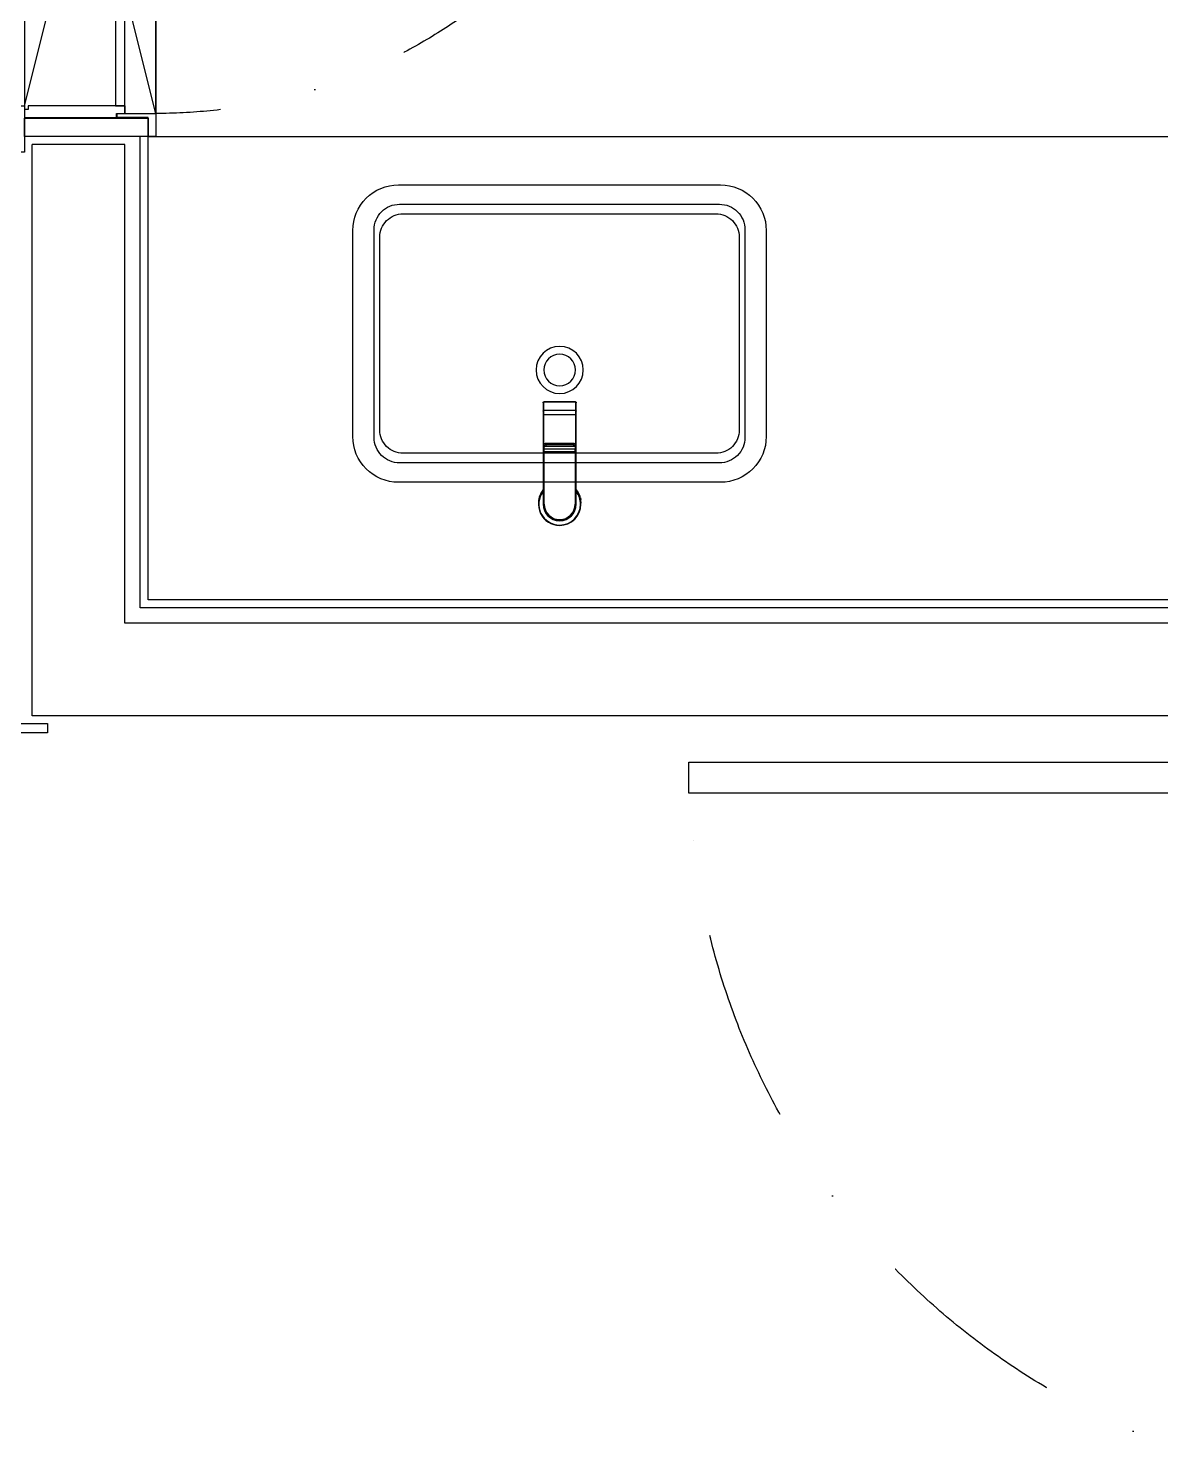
# Model space of a CAD drawing. Header units: millimetres. Extents: x -33000 to 294000, y 0 to 42408.
# Drawn here: x 261776 to 263242, y 12955 to 14785 of the extents above; entities that cross this region are included whole.
import ezdxf

# ---------------------------------------------------------------- set-up
doc = ezdxf.new("R2010")
doc.units = ezdxf.units.MM
doc.header["$LTSCALE"] = 50
doc.linetypes.add('DASHDOTX2', pattern=[2, 1, -0.5, 0, -0.5])
doc.layers.add('arch', color=8, linetype='Continuous')

# ---------------------------------------------------------------- blocks, each defined once
blk = doc.blocks.new('*U286')
at = {"linetype": 'Continuous', "ltscale": 4}
for points in [[(-982.8, 226.5), (-1000.8, 226.5), (-1000.8, 166.5), (-982.8, 166.5)], [(177.2, 176.5), (-762.8, 176.5), (-762.8, 136.5), (177.2, 136.5)], [(-982.8, -813.5), (-1000.8, -813.5), (-1000.8, -753.5), (-982.8, -753.5)]]:
    blk.add_lwpolyline(points, close=True, dxfattribs=at)
for points in [[(-982.8, 226.5), (-982.8, 206.5), (-762.8, 206.5), (-762.8, 226.5), (-982.8, 226.5), (-762.8, 206.5)], [(-982.8, 176.5), (-982.8, 171.5), (-977.8, 171.5), (-977.8, 166.5), (-802.8, 166.5), (-802.8, 176.5), (-982.8, 176.5)], [(-982.8, -763.5), (-982.8, -758.5), (-977.8, -758.5), (-977.8, -753.5), (-802.8, -753.5), (-802.8, -763.5), (-982.8, -763.5)]]:
    blk.add_lwpolyline(points)
for points in [[(-750.8, 226.5), (-750.8, 186.5), (-762.8, 186.5), (-762.8, 226.5)], [(-762.8, 176.5), (-762.8, 206.5), (-982.8, 206.5), (-982.8, 176.5)], [(-982.8, -763.5), (-982.8, 176.5), (-762.8, -763.5), (-762.8, 176.5)], [(-762.8, -763.5), (-762.8, -793.5), (-982.8, -793.5), (-982.8, -763.5)], [(-750.8, -813.5), (-750.8, -773.5), (-762.8, -773.5), (-762.8, -813.5)]]:
    blk.add_lwpolyline(points, close=True)
at = {"linetype": 'DASHDOTX2', "ltscale": 5}
blk.add_arc((-762.8, 176.5), 940, 270, 360, dxfattribs=at)
blk = doc.blocks.new('*U264')
at = {"linetype": 'Continuous', "ltscale": 4}
for points in [[(-12, 770), (-12, 710), (0, 710), (0, 770)], [(0, 726), (160, 726), (160, 750), (0, 750)], [(170, 750), (160, 750), (160, 725), (120, 725), (120, 720), (170, 720)], [(130, 720), (130, 710), (5, 710), (5, 715), (0, 715), (0, 725), (119, 725), (119, 720)], [(860, 30), (170, 30), (170, 70), (860, 70)], [(-12, -20), (-12, 40), (0, 40), (0, -20)], [(130, 30), (130, 40), (5, 40), (5, 35), (0, 35), (0, 25), (119, 25), (119, 30)], [(0, 24), (160, 24), (160, 0), (0, 0)], [(170, 0), (160, 0), (160, 25), (120, 25), (120, 30), (170, 30)]]:
    blk.add_lwpolyline(points, close=True, dxfattribs=at)
blk.add_lwpolyline([(170, 30), (170, 720), (0, 40), (0, 710)], close=True)
for points in [[(170, 30), (130, 30), (130, 40), (118, 40), (118, 710), (130, 710), (130, 720), (170, 720), (170, 30)], [(130, 710), (130, 40)]]:
    blk.add_lwpolyline(points)
at = {"linetype": 'DASHDOTX2', "ltscale": 5}
blk.add_arc((170, 30), 690, 0, 90, dxfattribs=at)

msp = doc.modelspace()

# ---------------------------------------------------------------- linework, layer by layer
at = {"layer": 'arch', "ltscale": 25}
for p, q in [((261921.2, 14034.6), (261921.2, 14644.6)), ((261781.2, 13894.6), (261781.2, 14634.6)), ((261901.2, 14634.6), (261781.2, 14634.6)), ((261901.2, 14014.6), (261901.2, 14634.6)), ((262442.4, 14300.1), (262442.4, 14289)), ((262484.4, 14301.1), (262443.4, 14301.1)), ((262443.4, 14301.1), (262443.4, 14301)), ((262443.4, 14301), (262484.4, 14301)), ((262443.4, 14289.9), (262443.4, 14301)), ((262484.4, 14301.1), (262484.4, 14301)), ((262484.4, 14301), (262484.4, 14289.9)), ((262485.4, 14289), (262485.4, 14300.1)), ((262442.4, 14289), (262442.4, 14284.2)), ((262442.4, 14284.2), (262442.4, 14168.7)), ((262443.4, 14284.2), (262442.4, 14284.2)), ((262484.4, 14289.9), (262443.4, 14289.9)), ((262443.4, 14284.2), (262443.4, 14289.9)), ((262443.4, 14246.4), (262443.4, 14284.2)), ((262484.4, 14284.2), (262443.4, 14284.2)), ((262484.4, 14289.9), (262484.4, 14284.2)), ((262485.4, 14284.2), (262484.4, 14284.2)), ((262484.4, 14284.2), (262484.4, 14246.4)), ((262485.4, 14284.2), (262485.4, 14289)), ((262485.4, 14168.7), (262485.4, 14284.2)), ((262442.9, 14244.9), (262442.9, 14243)), ((262442.9, 14243), (262442.9, 14240.6)), ((262442.9, 14237.1), (262442.9, 14240.6)), ((262443.9, 14240.1), (262443.9, 14242.4)), ((262443.9, 14237.1), (262443.9, 14240.1)), ((262483.9, 14240.1), (262443.9, 14240.1)), ((262445.9, 14247.6), (262481.9, 14247.6)), ((262445.9, 14247.6), (262445.9, 14247.3)), ((262445.9, 14245.4), (262445.9, 14247.3)), ((262445.9, 14247.3), (262481.9, 14247.3)), ((262445.9, 14245.4), (262445.9, 14244)), ((262481.9, 14245.4), (262445.9, 14245.4)), ((262445.9, 14244), (262481.9, 14244)), ((262481.9, 14247.6), (262481.9, 14247.3)), ((262481.9, 14247.3), (262481.9, 14245.4)), ((262481.9, 14245.4), (262481.9, 14244)), ((262483.9, 14242.4), (262483.9, 14240.1)), ((262483.9, 14237.1), (262483.9, 14240.1)), ((262484.9, 14243), (262484.9, 14244.9)), ((262484.9, 14240.6), (262484.9, 14243)), ((262484.9, 14237.1), (262484.9, 14240.6)), ((262442.9, 14237.1), (262442.9, 14168.7)), ((262442.9, 14237.1), (262443.9, 14237.1)), ((262443.9, 14168.7), (262443.9, 14237.1)), ((262443.9, 14237.1), (262483.9, 14237.1)), ((262483.9, 14237.1), (262483.9, 14168.7)), ((262483.9, 14237.1), (262484.9, 14237.1)), ((262484.9, 14168.7), (262484.9, 14237.1)), ((262442.5, 14168.7), (262442.4, 14168.7)), ((262490.4, 14160.9), (262490.4, 14161.4)), ((264641.2, 14034.6), (261921.2, 14034.6)), ((264661.2, 14014.6), (261901.2, 14014.6)), ((265451.2, 13894.6), (261781.2, 13894.6))]:
    msp.add_line(p, q, dxfattribs=at)
at = {"layer": 'arch', "ltscale": 25, "elevation": 0}
msp.add_lwpolyline([(261931.2, 14644.6), (263731.2, 14644.6), (263731.2, 14044.6), (261931.2, 14044.6)], close=True, dxfattribs=at)
for points in [[(262255.2, 14582.1), (262672.2, 14582.1, -0.414214), (262731.2, 14523.1), (262731.2, 14256.1, -0.414214), (262672.2, 14197.1), (262255.2, 14197.1, -0.414214), (262196.2, 14256.1), (262196.2, 14523.1, -0.414214)], [(262256.7, 14557.1), (262670.7, 14557.1, -0.414214), (262703.7, 14524.1), (262703.7, 14255.1, -0.414214), (262670.7, 14222.1), (262256.7, 14222.1, -0.414214), (262223.7, 14255.1), (262223.7, 14524.1, -0.414214)], [(262261.2, 14544.6), (262666.2, 14544.6, -0.414214), (262696.2, 14514.6), (262696.2, 14264.6, -0.414214), (262666.2, 14234.6), (262261.2, 14234.6, -0.414214), (262231.2, 14264.6), (262231.2, 14514.6, -0.414214)]]:
    msp.add_lwpolyline(points, format="xyb", close=True, dxfattribs=at)
at = {"layer": 'arch', "ltscale": 25}
msp.add_lwpolyline([(261801.2, 13872.6), (261741.2, 13872.6), (261741.2, 13884.6), (261801.2, 13884.6)], close=True, dxfattribs=at)
for centre, radius, start, end in [((262463.9, 14342.5), 30.5, 90, 270), ((262463.9, 14342.5), 30.5, 270, 90), ((262463.9, 14342.5), 20.5, 90, 270), ((262463.9, 14342.5), 20.5, 270, 90), ((262463.9, 14168.7), 27.5, 141.4294, 270), ((262464, 14170.5), 27.5, 141.7633, 178.6988), ((262464, 14170.5), 27.5, 354.9414, 38.9038), ((262463.9, 14168.7), 27.5, 0, 38.5763), ((262463.9, 14168.7), 27, 142.7794, 270), ((262463.9, 14168.7), 21.5, 180, 0), ((262463.9, 14168.7), 21, 180, 0), ((262463.9, 14168.7), 20, 180, 0), ((262463.9, 14168.7), 27, 270, 0), ((262463.9, 14168.7), 27.5, 270, 0), ((262463.9, 14168.7), 27, 0, 37.2262)]:
    msp.add_arc(centre, radius, start, end, dxfattribs=at)
at = {"layer": 'arch', "ltscale": 25, "extrusion": (0, 0, -1)}
for centre, major_axis, ratio, start_param, end_param in [((262443.4, 14300.1), (1, 0), 0.984808, 3.141593, 4.712389), ((262443.4, 14300.1), (1, 0), 0.885427, 3.141593, 4.712389), ((262484.4, 14300.1), (1, 0), 0.984808, 4.712389, 6.283185), ((262484.4, 14300.1), (1, 0), 0.885427, 4.712389, 6.283185), ((262443.4, 14289), (1, 0), 0.885427, 3.141593, 4.712389), ((262484.4, 14289), (1, 0), 0.885427, 4.712389, 6.283185), ((262445.9, 14244.9), (3, 0), 0.792599, 3.141593, 4.712389), ((262445.9, 14243), (3, 0), 0.792599, 3.141593, 4.712389), ((262443.9, 14243), (-1, 0), 0.594178, 4.712389, 6.283185), ((262443.9, 14240.6), (-1, 0), 0.594178, 4.712389, 6.283185), ((262445.9, 14242.4), (2, 0), 0.805877, 3.141593, 4.712389), ((262481.9, 14244.9), (3, 0), 0.792599, 4.712389, 6.283185), ((262481.9, 14243), (3, 0), 0.792599, 4.712389, 6.283185), ((262481.9, 14242.4), (2, 0), 0.805877, 4.712389, 6.283185), ((262483.9, 14243), (-1, 0), 0.594178, 3.141593, 4.712389), ((262483.9, 14240.6), (-1, 0), 0.594178, 3.141593, 4.712389)]:
    msp.add_ellipse(centre, major_axis=major_axis, ratio=ratio, start_param=start_param, end_param=end_param, dxfattribs=at)
at = {"layer": 'arch', "ltscale": 25}
for points, knots in [([(262442.9, 14244.9), (262442.9, 14245.1), (262442.9, 14245.4), (262443.1, 14245.9), (262443.4, 14246.4), (262443.8, 14246.8), (262444.3, 14247.2), (262444.9, 14247.4), (262445.4, 14247.5), (262445.8, 14247.6), (262445.9, 14247.6)], [0, 0, 0, 0, 0.094284, 0.229492, 0.364473, 0.500943, 0.639931, 0.781485, 0.925041, 1, 1, 1, 1]), ([(262481.9, 14247.6), (262482, 14247.6), (262482.4, 14247.5), (262482.9, 14247.4), (262483.6, 14247.1), (262484.1, 14246.8), (262484.5, 14246.3), (262484.8, 14245.7), (262484.9, 14245.3), (262484.9, 14245), (262484.9, 14244.9)], [0, 0, 0, 0, 0.085665, 0.23174, 0.378994, 0.526676, 0.673487, 0.817717, 0.958286, 1, 1, 1, 1]), ([(262490.6, 14177.1), (262490.7, 14176.9), (262490.8, 14176.7), (262491, 14176.2), (262491.1, 14175.9), (262491.1, 14175.6), (262491.1, 14175.6), (262491.1, 14175.5), (262491.2, 14175.4), (262491.2, 14175.3), (262491.2, 14175.1), (262491.2, 14174.9), (262491.2, 14174.8)], [0, 0, 0, 0, 0.282768, 0.282768, 0.641384, 0.641384, 0.686211, 0.686211, 0.731038, 0.820692, 0.820692, 1, 1, 1, 1])]:
    msp.add_open_spline(points, degree=3, knots=knots, dxfattribs=at)
for points in [[(262491.2, 14174.8), (262491.2, 14174.7), (262491.2, 14174.6), (262491.2, 14174.6)], [(262490.4, 14160.9), (262490.3, 14160.9), (262490.3, 14160.9), (262490.2, 14161)]]:
    msp.add_open_spline(points, degree=3, dxfattribs=at)

# ---------------------------------------------------------------- block references
at = {"layer": 'arch', "ltscale": 25, "xscale": -1, "rotation": 180}
msp.add_blockref('*U264', (261771.2, 15394.6), dxfattribs=at)
at = {"layer": 'arch', "ltscale": 25, "xscale": -1}
msp.add_blockref('*U286', (262808.4, 13658.1), dxfattribs=at)

doc.saveas('drawing.dxf')
